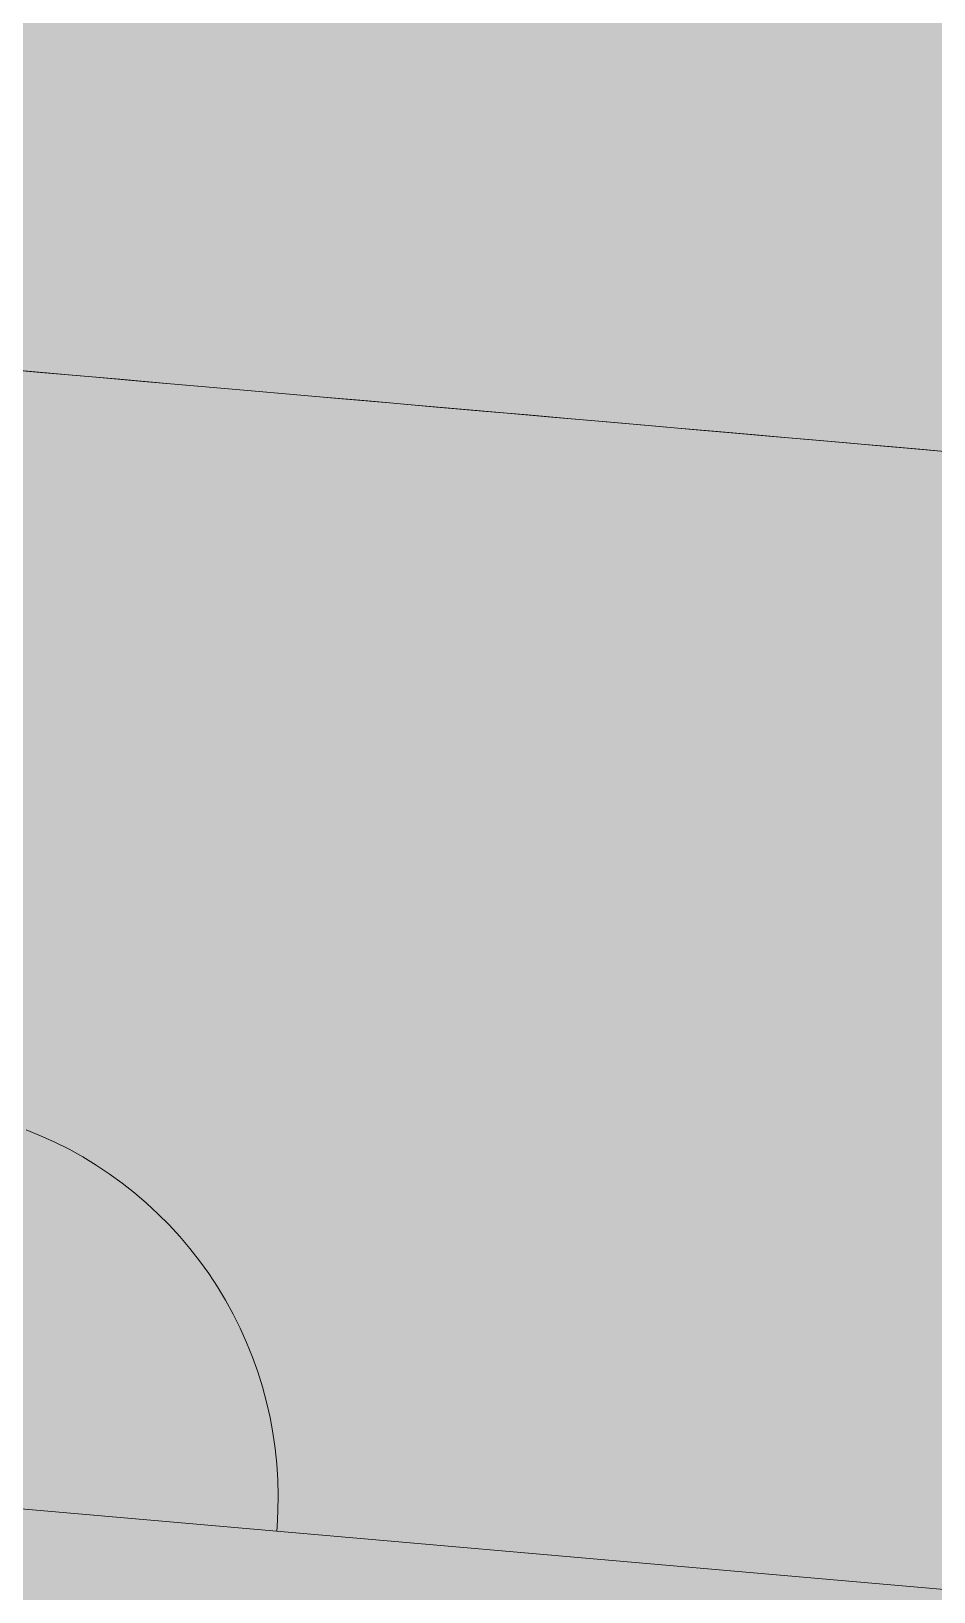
# Model space of a CAD drawing. Header units: millimetres. Extents: x 632 to 546626, y -3890 to 22200.
# Drawn here: x 389594.63 to 389598.08, y 16899.16 to 16905.11 of the extents above; entities that cross this region are included whole.
import ezdxf

# ---------------------------------------------------------------- set-up
doc = ezdxf.new("R2010")
doc.units = ezdxf.units.MM
doc.layers.add('A-270-M_ROOF', color=132, linetype='Continuous', lineweight=13)
doc.layers.add('A-770-ME_FFE_SA', color=91, linetype='Continuous', lineweight=13)

# ---------------------------------------------------------------- blocks, each defined once
blk = doc.blocks.new('Static Line_Sayfa_Metal Deck_Pan Mount - Up to 15 _ pitch - Max 2 Users-1845519-S6_501-SECTION A6')
at = {"layer": 'A-770-ME_FFE_SA', "lineweight": 5, "transparency": 33554432}
for points in [[(4567736.1194, 16883.1307), (4567740.3464, 16931.4452), (4567541.1074, 16948.8763), (4567536.8805, 16900.5619), (4567715.6604, 16884.9207)], [(4567736.1194, 16883.1307), (4567740.3464, 16931.4452), (4567541.1074, 16948.8763), (4567536.8805, 16900.5619), (4567715.6604, 16884.9207)], [(4567736.1194, 16883.1307), (4567740.3464, 16931.4452), (4567541.1074, 16948.8763), (4567536.8805, 16900.5619), (4567715.6604, 16884.9207)], [(4567736.1194, 16883.1307), (4567740.3464, 16931.4452), (4567541.1074, 16948.8763), (4567536.8805, 16900.5619), (4567715.6604, 16884.9207)], [(4567736.1194, 16883.1307), (4567740.3464, 16931.4452), (4567541.1074, 16948.8763), (4567536.8805, 16900.5619), (4567715.6604, 16884.9207)], [(4567736.1194, 16883.1307), (4567740.3464, 16931.4452), (4567541.1074, 16948.8763), (4567536.8805, 16900.5619), (4567715.6604, 16884.9207)], [(4567736.1194, 16883.1307), (4567740.3464, 16931.4452), (4567541.1074, 16948.8763), (4567536.8805, 16900.5619), (4567715.6604, 16884.9207)], [(4567736.1194, 16883.1307), (4567740.3464, 16931.4452), (4567541.1074, 16948.8763), (4567536.8805, 16900.5619), (4567715.6604, 16884.9207)], [(4567736.1194, 16883.1307), (4567740.3464, 16931.4452), (4567541.1075, 16948.8763), (4567536.8805, 16900.5619), (4567715.6604, 16884.9207)], [(4567736.1194, 16883.1307), (4567740.3464, 16931.4452), (4567541.1074, 16948.8763), (4567536.8805, 16900.5619), (4567715.6604, 16884.9207)], [(4567781.7047, 16876.3815), (4567781.9661, 16879.3701), (4567739.23, 16883.109), (4567725.4344, 16934.595), (4567581.2448, 16947.21), (4567558.7183, 16898.9018), (4567515.9821, 16902.6407), (4567515.7207, 16899.6521), (4567560.5494, 16895.7301), (4567583.0759, 16944.0383), (4567723.0803, 16931.7895), (4567736.8759, 16880.3035), (4567764.7802, 16877.8622)], [(4567735.9451, 16881.1383), (4567740.1721, 16929.4528), (4567540.9331, 16946.8839), (4567536.7062, 16898.5695), (4567715.6604, 16882.913)], [(4567735.9451, 16881.1383), (4567740.1721, 16929.4528), (4567540.9331, 16946.8839), (4567536.7062, 16898.5695), (4567715.6604, 16882.913)], [(4567735.9451, 16881.1383), (4567740.1721, 16929.4528), (4567540.9331, 16946.8839), (4567536.7062, 16898.5695), (4567715.6604, 16882.913)], [(4567735.9451, 16881.1383), (4567740.1721, 16929.4528), (4567540.9331, 16946.8839), (4567536.7062, 16898.5695), (4567715.6604, 16882.913)], [(4567735.9451, 16881.1383), (4567740.1721, 16929.4528), (4567540.9331, 16946.8839), (4567536.7062, 16898.5695), (4567715.6604, 16882.913)], [(4567735.9451, 16881.1383), (4567740.1721, 16929.4528), (4567540.9331, 16946.8839), (4567536.7062, 16898.5695), (4567715.6604, 16882.913)], [(4567735.9451, 16881.1383), (4567740.1721, 16929.4528), (4567540.9331, 16946.8839), (4567536.7062, 16898.5695), (4567715.6604, 16882.913)], [(4567735.9451, 16881.1383), (4567740.1721, 16929.4528), (4567540.9331, 16946.8839), (4567536.7062, 16898.5695), (4567715.6604, 16882.913)], [(4567735.9451, 16881.1383), (4567740.1721, 16929.4528), (4567540.9331, 16946.8839), (4567536.7062, 16898.5695), (4567715.6604, 16882.913)], [(4567735.9451, 16881.1383), (4567740.1721, 16929.4528), (4567540.9331, 16946.8839), (4567536.7062, 16898.5695), (4567715.6604, 16882.913)], [(4567546.6532, 16900.2742), (4567555.619, 16899.4898), (4567551.3572, 16902.4094)], [(4567551.3572, 16902.4094), (4567546.6532, 16900.2742), (4567555.619, 16899.4898)], [(4567546.6532, 16900.2742), (4567555.619, 16899.4898), (4567551.3572, 16902.4094)], [(4567551.3572, 16902.4094), (4567546.6532, 16900.2742), (4567555.619, 16899.4898)], [(4567546.6532, 16900.2742), (4567555.619, 16899.4898), (4567551.3572, 16902.4094)], [(4567551.3572, 16902.4094), (4567546.6532, 16900.2742), (4567555.619, 16899.4898)], [(4567546.6532, 16900.2742), (4567555.619, 16899.4898), (4567551.3572, 16902.4094)], [(4567551.3572, 16902.4094), (4567546.6532, 16900.2742), (4567555.619, 16899.4898)], [(4567546.6532, 16900.2742), (4567555.619, 16899.4898), (4567551.3572, 16902.4094)], [(4567551.3572, 16902.4094), (4567546.6532, 16900.2742), (4567555.619, 16899.4898)], [(4567546.6532, 16900.2742), (4567555.619, 16899.4898), (4567551.3572, 16902.4094)], [(4567551.3572, 16902.4094), (4567546.6532, 16900.2742), (4567555.619, 16899.4898)], [(4567546.6532, 16900.2742), (4567555.619, 16899.4898), (4567551.3572, 16902.4094)], [(4567551.3572, 16902.4094), (4567546.6532, 16900.2742), (4567555.619, 16899.4898)], [(4567546.6532, 16900.2742), (4567555.619, 16899.4898), (4567551.3572, 16902.4094)], [(4567551.3572, 16902.4094), (4567546.6532, 16900.2742), (4567555.619, 16899.4898)], [(4567546.6532, 16900.2742), (4567555.619, 16899.4898), (4567551.3572, 16902.4094)], [(4567551.3572, 16902.4094), (4567546.6532, 16900.2742), (4567555.619, 16899.4898)], [(4567546.6532, 16900.2742), (4567555.619, 16899.4898), (4567551.3572, 16902.4094)], [(4567551.3572, 16902.4094), (4567546.6532, 16900.2742), (4567555.619, 16899.4898)]]:
    blk.add_hatch(color=256, dxfattribs=at).paths.add_polyline_path(points)
at = {"layer": 'A-770-ME_FFE_SA', "lineweight": 5}
for p, q in [((4567552.0274, 16903.8266), (4567552.2247, 16903.8094)), ((4567552.0274, 16903.8266), (4567552.2247, 16903.8094)), ((4567552.0274, 16903.8266), (4567552.2247, 16903.8094)), ((4567552.0274, 16903.8266), (4567552.2247, 16903.8094)), ((4567552.0274, 16903.8266), (4567552.2247, 16903.8094)), ((4567552.0274, 16903.8266), (4567552.2247, 16903.8094)), ((4567552.0274, 16903.8266), (4567552.2247, 16903.8094)), ((4567552.0274, 16903.8266), (4567552.2247, 16903.8094)), ((4567552.0274, 16903.8266), (4567552.2247, 16903.8094)), ((4567552.0274, 16903.8266), (4567552.2247, 16903.8094)), ((4567552.3307, 16903.8001), (4567552.1341, 16903.8173)), ((4567552.3307, 16903.8001), (4567552.1341, 16903.8173)), ((4567552.3307, 16903.8001), (4567552.1341, 16903.8173)), ((4567552.3307, 16903.8001), (4567552.1341, 16903.8173)), ((4567552.3307, 16903.8001), (4567552.1341, 16903.8173)), ((4567552.3307, 16903.8001), (4567552.1341, 16903.8173)), ((4567552.3307, 16903.8001), (4567552.1341, 16903.8173)), ((4567552.3307, 16903.8001), (4567552.1341, 16903.8173)), ((4567552.3307, 16903.8001), (4567552.1341, 16903.8173)), ((4567552.3307, 16903.8001), (4567552.1341, 16903.8173)), ((4567552.3307, 16903.8001), (4567552.1341, 16903.8173)), ((4567552.3307, 16903.8001), (4567552.1341, 16903.8173)), ((4567552.2247, 16903.8094), (4567552.4208, 16903.7922)), ((4567552.2247, 16903.8094), (4567552.4208, 16903.7922)), ((4567552.2247, 16903.8094), (4567552.4208, 16903.7922)), ((4567552.2247, 16903.8094), (4567552.4208, 16903.7922)), ((4567552.2247, 16903.8094), (4567552.4208, 16903.7922)), ((4567552.2247, 16903.8094), (4567552.4208, 16903.7922)), ((4567552.2247, 16903.8094), (4567552.4208, 16903.7922)), ((4567552.2247, 16903.8094), (4567552.4208, 16903.7922)), ((4567552.2247, 16903.8094), (4567552.4208, 16903.7922)), ((4567552.2247, 16903.8094), (4567552.4208, 16903.7922)), ((4567552.5261, 16903.783), (4567552.3307, 16903.8001)), ((4567552.5261, 16903.783), (4567552.3307, 16903.8001)), ((4567552.5261, 16903.783), (4567552.3307, 16903.8001)), ((4567552.5261, 16903.783), (4567552.3307, 16903.8001)), ((4567552.5261, 16903.783), (4567552.3307, 16903.8001)), ((4567552.5261, 16903.783), (4567552.3307, 16903.8001)), ((4567552.5261, 16903.783), (4567552.3307, 16903.8001)), ((4567552.5261, 16903.783), (4567552.3307, 16903.8001)), ((4567552.5261, 16903.783), (4567552.3307, 16903.8001)), ((4567552.5261, 16903.783), (4567552.3307, 16903.8001)), ((4567552.5261, 16903.783), (4567552.3307, 16903.8001)), ((4567552.5261, 16903.783), (4567552.3307, 16903.8001)), ((4567552.4208, 16903.7922), (4567552.6154, 16903.7752)), ((4567552.4208, 16903.7922), (4567552.6154, 16903.7752)), ((4567552.4208, 16903.7922), (4567552.6154, 16903.7752)), ((4567552.4208, 16903.7922), (4567552.6154, 16903.7752)), ((4567552.4208, 16903.7922), (4567552.6154, 16903.7752)), ((4567552.4208, 16903.7922), (4567552.6154, 16903.7752)), ((4567552.4208, 16903.7922), (4567552.6154, 16903.7752)), ((4567552.4208, 16903.7922), (4567552.6154, 16903.7752)), ((4567552.4208, 16903.7922), (4567552.6154, 16903.7752)), ((4567552.4208, 16903.7922), (4567552.6154, 16903.7752)), ((4567552.7197, 16903.7661), (4567552.5261, 16903.783)), ((4567552.7197, 16903.7661), (4567552.5261, 16903.783)), ((4567552.7197, 16903.7661), (4567552.5261, 16903.783)), ((4567552.7197, 16903.7661), (4567552.5261, 16903.783)), ((4567552.7197, 16903.7661), (4567552.5261, 16903.783)), ((4567552.7197, 16903.7661), (4567552.5261, 16903.783)), ((4567552.7197, 16903.7661), (4567552.5261, 16903.783)), ((4567552.7197, 16903.7661), (4567552.5261, 16903.783)), ((4567552.7197, 16903.7661), (4567552.5261, 16903.783)), ((4567552.7197, 16903.7661), (4567552.5261, 16903.783)), ((4567552.7197, 16903.7661), (4567552.5261, 16903.783)), ((4567552.6154, 16903.7752), (4567552.8082, 16903.7583)), ((4567552.6154, 16903.7752), (4567552.8082, 16903.7583)), ((4567552.6154, 16903.7752), (4567552.8082, 16903.7583)), ((4567552.6154, 16903.7752), (4567552.8082, 16903.7583)), ((4567552.6154, 16903.7752), (4567552.8082, 16903.7583)), ((4567552.6154, 16903.7752), (4567552.8082, 16903.7583)), ((4567552.6154, 16903.7752), (4567552.8082, 16903.7583)), ((4567552.6154, 16903.7752), (4567552.8082, 16903.7583)), ((4567552.6154, 16903.7752), (4567552.8082, 16903.7583)), ((4567552.6154, 16903.7752), (4567552.8082, 16903.7583)), ((4567552.9114, 16903.7493), (4567552.7197, 16903.7661)), ((4567552.9114, 16903.7493), (4567552.7197, 16903.7661)), ((4567552.9114, 16903.7493), (4567552.7197, 16903.7661)), ((4567552.9114, 16903.7493), (4567552.7197, 16903.7661)), ((4567552.9114, 16903.7493), (4567552.7197, 16903.7661)), ((4567552.9114, 16903.7493), (4567552.7197, 16903.7661)), ((4567552.9114, 16903.7493), (4567552.7197, 16903.7661)), ((4567552.9114, 16903.7493), (4567552.7197, 16903.7661)), ((4567552.9114, 16903.7493), (4567552.7197, 16903.7661)), ((4567552.9114, 16903.7493), (4567552.7197, 16903.7661)), ((4567552.9114, 16903.7493), (4567552.7197, 16903.7661)), ((4567552.9114, 16903.7493), (4567552.7197, 16903.7661)), ((4567552.8082, 16903.7583), (4567552.9989, 16903.7416)), ((4567552.8082, 16903.7583), (4567552.9989, 16903.7416)), ((4567552.8082, 16903.7583), (4567552.9989, 16903.7416)), ((4567552.8082, 16903.7583), (4567552.9989, 16903.7416)), ((4567552.8082, 16903.7583), (4567552.9989, 16903.7416)), ((4567552.8082, 16903.7583), (4567552.9989, 16903.7416)), ((4567552.8082, 16903.7583), (4567552.9989, 16903.7416)), ((4567552.8082, 16903.7583), (4567552.9989, 16903.7416)), ((4567552.8082, 16903.7583), (4567552.9989, 16903.7416)), ((4567552.8082, 16903.7583), (4567552.9989, 16903.7416)), ((4567553.1008, 16903.7327), (4567552.9114, 16903.7493)), ((4567553.1008, 16903.7327), (4567552.9114, 16903.7493)), ((4567553.1008, 16903.7327), (4567552.9114, 16903.7493)), ((4567553.1008, 16903.7327), (4567552.9114, 16903.7493)), ((4567553.1008, 16903.7327), (4567552.9114, 16903.7493)), ((4567553.1008, 16903.7327), (4567552.9114, 16903.7493)), ((4567553.1008, 16903.7327), (4567552.9114, 16903.7493)), ((4567553.1008, 16903.7327), (4567552.9114, 16903.7493)), ((4567553.1008, 16903.7327), (4567552.9114, 16903.7493)), ((4567553.1008, 16903.7327), (4567552.9114, 16903.7493)), ((4567553.1008, 16903.7327), (4567552.9114, 16903.7493)), ((4567553.1008, 16903.7327), (4567552.9114, 16903.7493)), ((4567553.1008, 16903.7327), (4567552.9114, 16903.7493)), ((4567552.9989, 16903.7416), (4567553.1871, 16903.7252)), ((4567552.9989, 16903.7416), (4567553.1871, 16903.7252)), ((4567552.9989, 16903.7416), (4567553.1871, 16903.7252)), ((4567552.9989, 16903.7416), (4567553.1871, 16903.7252)), ((4567552.9989, 16903.7416), (4567553.1871, 16903.7252)), ((4567552.9989, 16903.7416), (4567553.1871, 16903.7252)), ((4567552.9989, 16903.7416), (4567553.1871, 16903.7252)), ((4567552.9989, 16903.7416), (4567553.1871, 16903.7252)), ((4567552.9989, 16903.7416), (4567553.1871, 16903.7252)), ((4567552.9989, 16903.7416), (4567553.1871, 16903.7252)), ((4567553.2876, 16903.7164), (4567553.1008, 16903.7327)), ((4567553.2876, 16903.7164), (4567553.1008, 16903.7327)), ((4567553.2876, 16903.7164), (4567553.1008, 16903.7327)), ((4567553.2876, 16903.7164), (4567553.1008, 16903.7327)), ((4567553.2876, 16903.7164), (4567553.1008, 16903.7327)), ((4567553.2876, 16903.7164), (4567553.1008, 16903.7327)), ((4567553.2876, 16903.7164), (4567553.1008, 16903.7327)), ((4567553.2876, 16903.7164), (4567553.1008, 16903.7327)), ((4567553.2876, 16903.7164), (4567553.1008, 16903.7327)), ((4567553.2876, 16903.7164), (4567553.1008, 16903.7327)), ((4567553.2876, 16903.7164), (4567553.1008, 16903.7327)), ((4567553.2876, 16903.7164), (4567553.1008, 16903.7327)), ((4567553.1871, 16903.7252), (4567553.3726, 16903.7089)), ((4567553.1871, 16903.7252), (4567553.3726, 16903.7089)), ((4567553.1871, 16903.7252), (4567553.3726, 16903.7089)), ((4567553.1871, 16903.7252), (4567553.3726, 16903.7089)), ((4567553.1871, 16903.7252), (4567553.3726, 16903.7089)), ((4567553.1871, 16903.7252), (4567553.3726, 16903.7089)), ((4567553.1871, 16903.7252), (4567553.3726, 16903.7089)), ((4567553.1871, 16903.7252), (4567553.3726, 16903.7089)), ((4567553.1871, 16903.7252), (4567553.3726, 16903.7089)), ((4567553.1871, 16903.7252), (4567553.3726, 16903.7089)), ((4567553.4716, 16903.7003), (4567553.2876, 16903.7164)), ((4567553.4716, 16903.7003), (4567553.2876, 16903.7164)), ((4567553.4716, 16903.7003), (4567553.2876, 16903.7164)), ((4567553.4716, 16903.7003), (4567553.2876, 16903.7164)), ((4567553.4716, 16903.7003), (4567553.2876, 16903.7164)), ((4567553.4716, 16903.7003), (4567553.2876, 16903.7164)), ((4567553.4716, 16903.7003), (4567553.2876, 16903.7164)), ((4567553.4716, 16903.7003), (4567553.2876, 16903.7164)), ((4567553.4716, 16903.7003), (4567553.2876, 16903.7164)), ((4567553.4716, 16903.7003), (4567553.2876, 16903.7164)), ((4567553.4716, 16903.7003), (4567553.2876, 16903.7164)), ((4567553.4716, 16903.7003), (4567553.2876, 16903.7164)), ((4567553.3726, 16903.7089), (4567553.5551, 16903.693)), ((4567553.3726, 16903.7089), (4567553.5551, 16903.693)), ((4567553.3726, 16903.7089), (4567553.5551, 16903.693)), ((4567553.3726, 16903.7089), (4567553.5551, 16903.693)), ((4567553.3726, 16903.7089), (4567553.5551, 16903.693)), ((4567553.3726, 16903.7089), (4567553.5551, 16903.693)), ((4567553.3726, 16903.7089), (4567553.5551, 16903.693)), ((4567553.3726, 16903.7089), (4567553.5551, 16903.693)), ((4567553.3726, 16903.7089), (4567553.5551, 16903.693)), ((4567553.3726, 16903.7089), (4567553.5551, 16903.693)), ((4567553.6523, 16903.6845), (4567553.4716, 16903.7003)), ((4567553.6523, 16903.6845), (4567553.4716, 16903.7003)), ((4567553.6523, 16903.6845), (4567553.4716, 16903.7003)), ((4567553.6523, 16903.6845), (4567553.4716, 16903.7003)), ((4567553.6523, 16903.6845), (4567553.4716, 16903.7003)), ((4567553.6523, 16903.6845), (4567553.4716, 16903.7003)), ((4567553.6523, 16903.6845), (4567553.4716, 16903.7003)), ((4567553.6523, 16903.6845), (4567553.4716, 16903.7003)), ((4567553.6523, 16903.6845), (4567553.4716, 16903.7003)), ((4567553.6523, 16903.6845), (4567553.4716, 16903.7003)), ((4567553.6523, 16903.6845), (4567553.4716, 16903.7003)), ((4567553.6523, 16903.6845), (4567553.4716, 16903.7003)), ((4567553.5551, 16903.693), (4567553.7343, 16903.6773)), ((4567553.5551, 16903.693), (4567553.7343, 16903.6773)), ((4567553.5551, 16903.693), (4567553.7343, 16903.6773)), ((4567553.5551, 16903.693), (4567553.7343, 16903.6773)), ((4567553.5551, 16903.693), (4567553.7343, 16903.6773)), ((4567553.5551, 16903.693), (4567553.7343, 16903.6773)), ((4567553.5551, 16903.693), (4567553.7343, 16903.6773)), ((4567553.5551, 16903.693), (4567553.7343, 16903.6773)), ((4567553.5551, 16903.693), (4567553.7343, 16903.6773)), ((4567553.5551, 16903.693), (4567553.7343, 16903.6773)), ((4567553.8296, 16903.669), (4567553.6523, 16903.6845)), ((4567553.8296, 16903.669), (4567553.6523, 16903.6845)), ((4567553.8296, 16903.669), (4567553.6523, 16903.6845)), ((4567553.8296, 16903.669), (4567553.6523, 16903.6845)), ((4567553.8296, 16903.669), (4567553.6523, 16903.6845)), ((4567553.8296, 16903.669), (4567553.6523, 16903.6845)), ((4567553.8296, 16903.669), (4567553.6523, 16903.6845)), ((4567553.8296, 16903.669), (4567553.6523, 16903.6845)), ((4567553.8296, 16903.669), (4567553.6523, 16903.6845)), ((4567553.8296, 16903.669), (4567553.6523, 16903.6845)), ((4567553.8296, 16903.669), (4567553.6523, 16903.6845)), ((4567553.7343, 16903.6773), (4567553.9099, 16903.6619)), ((4567553.7343, 16903.6773), (4567553.9099, 16903.6619)), ((4567553.7343, 16903.6773), (4567553.9099, 16903.6619)), ((4567553.7343, 16903.6773), (4567553.9099, 16903.6619)), ((4567553.7343, 16903.6773), (4567553.9099, 16903.6619)), ((4567553.7343, 16903.6773), (4567553.9099, 16903.6619)), ((4567553.7343, 16903.6773), (4567553.9099, 16903.6619)), ((4567553.7343, 16903.6773), (4567553.9099, 16903.6619)), ((4567553.7343, 16903.6773), (4567553.9099, 16903.6619)), ((4567553.7343, 16903.6773), (4567553.9099, 16903.6619)), ((4567554.0031, 16903.6538), (4567553.8296, 16903.669)), ((4567554.0031, 16903.6538), (4567553.8296, 16903.669)), ((4567554.0031, 16903.6538), (4567553.8296, 16903.669)), ((4567554.0031, 16903.6538), (4567553.8296, 16903.669)), ((4567554.0031, 16903.6538), (4567553.8296, 16903.669)), ((4567554.0031, 16903.6538), (4567553.8296, 16903.669)), ((4567554.0031, 16903.6538), (4567553.8296, 16903.669)), ((4567554.0031, 16903.6538), (4567553.8296, 16903.669)), ((4567554.0031, 16903.6538), (4567553.8296, 16903.669)), ((4567554.0031, 16903.6538), (4567553.8296, 16903.669)), ((4567554.0031, 16903.6538), (4567553.8296, 16903.669)), ((4567553.9099, 16903.6619), (4567554.0817, 16903.6469)), ((4567553.9099, 16903.6619), (4567554.0817, 16903.6469)), ((4567553.9099, 16903.6619), (4567554.0817, 16903.6469)), ((4567553.9099, 16903.6619), (4567554.0817, 16903.6469)), ((4567553.9099, 16903.6619), (4567554.0817, 16903.6469)), ((4567553.9099, 16903.6619), (4567554.0817, 16903.6469)), ((4567553.9099, 16903.6619), (4567554.0817, 16903.6469)), ((4567553.9099, 16903.6619), (4567554.0817, 16903.6469)), ((4567553.9099, 16903.6619), (4567554.0817, 16903.6469)), ((4567553.9099, 16903.6619), (4567554.0817, 16903.6469)), ((4567554.1727, 16903.639), (4567554.0031, 16903.6538)), ((4567554.1727, 16903.639), (4567554.0031, 16903.6538)), ((4567554.1727, 16903.639), (4567554.0031, 16903.6538)), ((4567554.1727, 16903.639), (4567554.0031, 16903.6538)), ((4567554.1727, 16903.639), (4567554.0031, 16903.6538)), ((4567554.1727, 16903.639), (4567554.0031, 16903.6538)), ((4567554.1727, 16903.639), (4567554.0031, 16903.6538)), ((4567554.1727, 16903.639), (4567554.0031, 16903.6538)), ((4567554.1727, 16903.639), (4567554.0031, 16903.6538)), ((4567554.1727, 16903.639), (4567554.0031, 16903.6538)), ((4567554.1727, 16903.639), (4567554.0031, 16903.6538)), ((4567554.0817, 16903.6469), (4567554.2492, 16903.6323)), ((4567554.0817, 16903.6469), (4567554.2492, 16903.6323)), ((4567554.0817, 16903.6469), (4567554.2492, 16903.6323)), ((4567554.0817, 16903.6469), (4567554.2492, 16903.6323)), ((4567554.0817, 16903.6469), (4567554.2492, 16903.6323)), ((4567554.0817, 16903.6469), (4567554.2492, 16903.6323)), ((4567554.0817, 16903.6469), (4567554.2492, 16903.6323)), ((4567554.0817, 16903.6469), (4567554.2492, 16903.6323)), ((4567554.0817, 16903.6469), (4567554.2492, 16903.6323)), ((4567554.0817, 16903.6469), (4567554.2492, 16903.6323)), ((4567554.3379, 16903.6245), (4567554.1727, 16903.639)), ((4567554.3379, 16903.6245), (4567554.1727, 16903.639)), ((4567554.3379, 16903.6245), (4567554.1727, 16903.639)), ((4567554.3379, 16903.6245), (4567554.1727, 16903.639)), ((4567554.3379, 16903.6245), (4567554.1727, 16903.639)), ((4567554.3379, 16903.6245), (4567554.1727, 16903.639)), ((4567554.3379, 16903.6245), (4567554.1727, 16903.639)), ((4567554.3379, 16903.6245), (4567554.1727, 16903.639)), ((4567554.3379, 16903.6245), (4567554.1727, 16903.639)), ((4567554.3379, 16903.6245), (4567554.1727, 16903.639)), ((4567554.3379, 16903.6245), (4567554.1727, 16903.639)), ((4567554.3379, 16903.6245), (4567554.1727, 16903.639)), ((4567554.2492, 16903.6323), (4567554.4124, 16903.618)), ((4567554.2492, 16903.6323), (4567554.4124, 16903.618)), ((4567554.2492, 16903.6323), (4567554.4124, 16903.618)), ((4567554.2492, 16903.6323), (4567554.4124, 16903.618)), ((4567554.2492, 16903.6323), (4567554.4124, 16903.618)), ((4567554.2492, 16903.6323), (4567554.4124, 16903.618)), ((4567554.2492, 16903.6323), (4567554.4124, 16903.618)), ((4567554.2492, 16903.6323), (4567554.4124, 16903.618)), ((4567554.2492, 16903.6323), (4567554.4124, 16903.618)), ((4567554.2492, 16903.6323), (4567554.4124, 16903.618)), ((4567554.4985, 16903.6104), (4567554.3379, 16903.6245)), ((4567554.4985, 16903.6104), (4567554.3379, 16903.6245)), ((4567554.4985, 16903.6104), (4567554.3379, 16903.6245)), ((4567554.4985, 16903.6104), (4567554.3379, 16903.6245)), ((4567554.4985, 16903.6104), (4567554.3379, 16903.6245)), ((4567554.4985, 16903.6104), (4567554.3379, 16903.6245)), ((4567554.4985, 16903.6104), (4567554.3379, 16903.6245)), ((4567554.4985, 16903.6104), (4567554.3379, 16903.6245)), ((4567554.4985, 16903.6104), (4567554.3379, 16903.6245)), ((4567554.4985, 16903.6104), (4567554.3379, 16903.6245)), ((4567554.4985, 16903.6104), (4567554.3379, 16903.6245)), ((4567554.4985, 16903.6104), (4567554.3379, 16903.6245)), ((4567554.4124, 16903.618), (4567554.5708, 16903.6041)), ((4567554.4124, 16903.618), (4567554.5708, 16903.6041)), ((4567554.4124, 16903.618), (4567554.5708, 16903.6041)), ((4567554.4124, 16903.618), (4567554.5708, 16903.6041)), ((4567554.4124, 16903.618), (4567554.5708, 16903.6041)), ((4567554.4124, 16903.618), (4567554.5708, 16903.6041)), ((4567554.4124, 16903.618), (4567554.5708, 16903.6041)), ((4567554.4124, 16903.618), (4567554.5708, 16903.6041)), ((4567554.4124, 16903.618), (4567554.5708, 16903.6041)), ((4567554.4124, 16903.618), (4567554.5708, 16903.6041)), ((4567554.6543, 16903.5968), (4567554.4985, 16903.6104)), ((4567554.6543, 16903.5968), (4567554.4985, 16903.6104)), ((4567554.6543, 16903.5968), (4567554.4985, 16903.6104)), ((4567554.6543, 16903.5968), (4567554.4985, 16903.6104)), ((4567554.6543, 16903.5968), (4567554.4985, 16903.6104)), ((4567554.6543, 16903.5968), (4567554.4985, 16903.6104)), ((4567554.6543, 16903.5968), (4567554.4985, 16903.6104)), ((4567554.6543, 16903.5968), (4567554.4985, 16903.6104)), ((4567554.6543, 16903.5968), (4567554.4985, 16903.6104)), ((4567554.6543, 16903.5968), (4567554.4985, 16903.6104)), ((4567554.6543, 16903.5968), (4567554.4985, 16903.6104)), ((4567554.5708, 16903.6041), (4567554.7244, 16903.5907)), ((4567554.5708, 16903.6041), (4567554.7244, 16903.5907)), ((4567554.5708, 16903.6041), (4567554.7244, 16903.5907)), ((4567554.5708, 16903.6041), (4567554.7244, 16903.5907)), ((4567554.5708, 16903.6041), (4567554.7244, 16903.5907)), ((4567554.5708, 16903.6041), (4567554.7244, 16903.5907)), ((4567554.5708, 16903.6041), (4567554.7244, 16903.5907)), ((4567554.5708, 16903.6041), (4567554.7244, 16903.5907)), ((4567554.5708, 16903.6041), (4567554.7244, 16903.5907)), ((4567554.5708, 16903.6041), (4567554.7244, 16903.5907)), ((4567554.8051, 16903.5836), (4567554.6543, 16903.5968)), ((4567554.8051, 16903.5836), (4567554.6543, 16903.5968)), ((4567554.8051, 16903.5836), (4567554.6543, 16903.5968)), ((4567554.8051, 16903.5836), (4567554.6543, 16903.5968)), ((4567554.8051, 16903.5836), (4567554.6543, 16903.5968)), ((4567554.8051, 16903.5836), (4567554.6543, 16903.5968)), ((4567554.8051, 16903.5836), (4567554.6543, 16903.5968)), ((4567554.8051, 16903.5836), (4567554.6543, 16903.5968)), ((4567554.8051, 16903.5836), (4567554.6543, 16903.5968)), ((4567554.8051, 16903.5836), (4567554.6543, 16903.5968)), ((4567554.8051, 16903.5836), (4567554.6543, 16903.5968)), ((4567554.7244, 16903.5907), (4567554.8727, 16903.5777)), ((4567554.7244, 16903.5907), (4567554.8727, 16903.5777)), ((4567554.7244, 16903.5907), (4567554.8727, 16903.5777)), ((4567554.7244, 16903.5907), (4567554.8727, 16903.5777)), ((4567554.7244, 16903.5907), (4567554.8727, 16903.5777)), ((4567554.7244, 16903.5907), (4567554.8727, 16903.5777)), ((4567554.7244, 16903.5907), (4567554.8727, 16903.5777)), ((4567554.7244, 16903.5907), (4567554.8727, 16903.5777)), ((4567554.7244, 16903.5907), (4567554.8727, 16903.5777)), ((4567554.7244, 16903.5907), (4567554.8727, 16903.5777)), ((4567554.9506, 16903.5709), (4567554.8051, 16903.5836)), ((4567554.9506, 16903.5709), (4567554.8051, 16903.5836)), ((4567554.9506, 16903.5709), (4567554.8051, 16903.5836)), ((4567554.9506, 16903.5709), (4567554.8051, 16903.5836)), ((4567554.9506, 16903.5709), (4567554.8051, 16903.5836)), ((4567554.9506, 16903.5709), (4567554.8051, 16903.5836)), ((4567554.9506, 16903.5709), (4567554.8051, 16903.5836)), ((4567554.9506, 16903.5709), (4567554.8051, 16903.5836)), ((4567554.9506, 16903.5709), (4567554.8051, 16903.5836)), ((4567554.9506, 16903.5709), (4567554.8051, 16903.5836)), ((4567554.9506, 16903.5709), (4567554.8051, 16903.5836)), ((4567554.8727, 16903.5777), (4567555.0156, 16903.5652)), ((4567554.8727, 16903.5777), (4567555.0156, 16903.5652)), ((4567554.8727, 16903.5777), (4567555.0156, 16903.5652)), ((4567554.8727, 16903.5777), (4567555.0156, 16903.5652)), ((4567554.8727, 16903.5777), (4567555.0156, 16903.5652)), ((4567554.8727, 16903.5777), (4567555.0156, 16903.5652)), ((4567554.8727, 16903.5777), (4567555.0156, 16903.5652)), ((4567554.8727, 16903.5777), (4567555.0156, 16903.5652)), ((4567554.8727, 16903.5777), (4567555.0156, 16903.5652)), ((4567554.8727, 16903.5777), (4567555.0156, 16903.5652)), ((4567554.8727, 16903.5777), (4567555.0156, 16903.5652)), ((4567555.0905, 16903.5587), (4567554.9506, 16903.5709)), ((4567555.0905, 16903.5587), (4567554.9506, 16903.5709)), ((4567555.0905, 16903.5587), (4567554.9506, 16903.5709)), ((4567555.0905, 16903.5587), (4567554.9506, 16903.5709)), ((4567555.0905, 16903.5587), (4567554.9506, 16903.5709)), ((4567555.0905, 16903.5587), (4567554.9506, 16903.5709)), ((4567555.0905, 16903.5587), (4567554.9506, 16903.5709)), ((4567555.0905, 16903.5587), (4567554.9506, 16903.5709)), ((4567555.0905, 16903.5587), (4567554.9506, 16903.5709)), ((4567555.0905, 16903.5587), (4567554.9506, 16903.5709)), ((4567555.0905, 16903.5587), (4567554.9506, 16903.5709)), ((4567555.0156, 16903.5652), (4567555.1529, 16903.5532)), ((4567555.0156, 16903.5652), (4567555.1529, 16903.5532)), ((4567555.0156, 16903.5652), (4567555.1529, 16903.5532)), ((4567555.0156, 16903.5652), (4567555.1529, 16903.5532)), ((4567555.0156, 16903.5652), (4567555.1529, 16903.5532)), ((4567555.0156, 16903.5652), (4567555.1529, 16903.5532)), ((4567555.0156, 16903.5652), (4567555.1529, 16903.5532)), ((4567555.0156, 16903.5652), (4567555.1529, 16903.5532)), ((4567555.0156, 16903.5652), (4567555.1529, 16903.5532)), ((4567555.0156, 16903.5652), (4567555.1529, 16903.5532)), ((4567555.2246, 16903.5469), (4567555.0905, 16903.5587)), ((4567555.2246, 16903.5469), (4567555.0905, 16903.5587)), ((4567555.2246, 16903.5469), (4567555.0905, 16903.5587)), ((4567555.2246, 16903.5469), (4567555.0905, 16903.5587)), ((4567555.2246, 16903.5469), (4567555.0905, 16903.5587)), ((4567555.2246, 16903.5469), (4567555.0905, 16903.5587)), ((4567555.2246, 16903.5469), (4567555.0905, 16903.5587)), ((4567555.2246, 16903.5469), (4567555.0905, 16903.5587)), ((4567555.2246, 16903.5469), (4567555.0905, 16903.5587)), ((4567555.2246, 16903.5469), (4567555.0905, 16903.5587)), ((4567555.2246, 16903.5469), (4567555.0905, 16903.5587)), ((4567555.1529, 16903.5532), (4567555.2843, 16903.5417)), ((4567555.1529, 16903.5532), (4567555.2843, 16903.5417)), ((4567555.1529, 16903.5532), (4567555.2843, 16903.5417)), ((4567555.1529, 16903.5532), (4567555.2843, 16903.5417)), ((4567555.1529, 16903.5532), (4567555.2843, 16903.5417)), ((4567555.1529, 16903.5532), (4567555.2843, 16903.5417)), ((4567555.1529, 16903.5532), (4567555.2843, 16903.5417)), ((4567555.1529, 16903.5532), (4567555.2843, 16903.5417)), ((4567555.1529, 16903.5532), (4567555.2843, 16903.5417)), ((4567555.1529, 16903.5532), (4567555.2843, 16903.5417)), ((4567555.3528, 16903.5357), (4567555.2246, 16903.5469)), ((4567555.3528, 16903.5357), (4567555.2246, 16903.5469)), ((4567555.3528, 16903.5357), (4567555.2246, 16903.5469)), ((4567555.3528, 16903.5357), (4567555.2246, 16903.5469)), ((4567555.3528, 16903.5357), (4567555.2246, 16903.5469)), ((4567555.3528, 16903.5357), (4567555.2246, 16903.5469)), ((4567555.3528, 16903.5357), (4567555.2246, 16903.5469)), ((4567555.3528, 16903.5357), (4567555.2246, 16903.5469)), ((4567555.3528, 16903.5357), (4567555.2246, 16903.5469)), ((4567555.3528, 16903.5357), (4567555.2246, 16903.5469)), ((4567555.3528, 16903.5357), (4567555.2246, 16903.5469)), ((4567555.2843, 16903.5417), (4567555.4097, 16903.5307)), ((4567555.2843, 16903.5417), (4567555.4097, 16903.5307)), ((4567555.2843, 16903.5417), (4567555.4097, 16903.5307)), ((4567555.2843, 16903.5417), (4567555.4097, 16903.5307)), ((4567555.2843, 16903.5417), (4567555.4097, 16903.5307)), ((4567555.2843, 16903.5417), (4567555.4097, 16903.5307)), ((4567555.2843, 16903.5417), (4567555.4097, 16903.5307)), ((4567555.2843, 16903.5417), (4567555.4097, 16903.5307)), ((4567555.2843, 16903.5417), (4567555.4097, 16903.5307)), ((4567555.2843, 16903.5417), (4567555.4097, 16903.5307)), ((4567555.4747, 16903.525), (4567555.3528, 16903.5357)), ((4567555.4747, 16903.525), (4567555.3528, 16903.5357)), ((4567555.4747, 16903.525), (4567555.3528, 16903.5357)), ((4567555.4747, 16903.525), (4567555.3528, 16903.5357)), ((4567555.4747, 16903.525), (4567555.3528, 16903.5357)), ((4567555.4747, 16903.525), (4567555.3528, 16903.5357)), ((4567555.4747, 16903.525), (4567555.3528, 16903.5357)), ((4567555.4747, 16903.525), (4567555.3528, 16903.5357)), ((4567555.4747, 16903.525), (4567555.3528, 16903.5357)), ((4567555.4747, 16903.525), (4567555.3528, 16903.5357)), ((4567555.4747, 16903.525), (4567555.3528, 16903.5357)), ((4567555.4097, 16903.5307), (4567555.5287, 16903.5203)), ((4567555.4097, 16903.5307), (4567555.5287, 16903.5203)), ((4567555.4097, 16903.5307), (4567555.5287, 16903.5203)), ((4567555.4097, 16903.5307), (4567555.5287, 16903.5203)), ((4567555.4097, 16903.5307), (4567555.5287, 16903.5203)), ((4567555.4097, 16903.5307), (4567555.5287, 16903.5203)), ((4567555.4097, 16903.5307), (4567555.5287, 16903.5203)), ((4567555.4097, 16903.5307), (4567555.5287, 16903.5203)), ((4567555.4097, 16903.5307), (4567555.5287, 16903.5203)), ((4567555.4097, 16903.5307), (4567555.5287, 16903.5203)), ((4567555.5903, 16903.5149), (4567555.4747, 16903.525)), ((4567555.5903, 16903.5149), (4567555.4747, 16903.525)), ((4567555.5903, 16903.5149), (4567555.4747, 16903.525)), ((4567555.5903, 16903.5149), (4567555.4747, 16903.525)), ((4567555.5903, 16903.5149), (4567555.4747, 16903.525)), ((4567555.5903, 16903.5149), (4567555.4747, 16903.525)), ((4567555.5903, 16903.5149), (4567555.4747, 16903.525)), ((4567555.5903, 16903.5149), (4567555.4747, 16903.525)), ((4567555.5903, 16903.5149), (4567555.4747, 16903.525)), ((4567555.5903, 16903.5149), (4567555.4747, 16903.525)), ((4567555.5903, 16903.5149), (4567555.4747, 16903.525)), ((4567555.5903, 16903.5149), (4567555.4747, 16903.525)), ((4567555.5287, 16903.5203), (4567555.6413, 16903.5105)), ((4567555.5287, 16903.5203), (4567555.6413, 16903.5105)), ((4567555.5287, 16903.5203), (4567555.6413, 16903.5105)), ((4567555.5287, 16903.5203), (4567555.6413, 16903.5105)), ((4567555.5287, 16903.5203), (4567555.6413, 16903.5105)), ((4567555.5287, 16903.5203), (4567555.6413, 16903.5105)), ((4567555.5287, 16903.5203), (4567555.6413, 16903.5105)), ((4567555.5287, 16903.5203), (4567555.6413, 16903.5105)), ((4567555.5287, 16903.5203), (4567555.6413, 16903.5105)), ((4567555.5287, 16903.5203), (4567555.6413, 16903.5105)), ((4567555.5287, 16903.5203), (4567555.6413, 16903.5105)), ((4567555.6993, 16903.5054), (4567555.5903, 16903.5149)), ((4567555.6993, 16903.5054), (4567555.5903, 16903.5149)), ((4567555.6993, 16903.5054), (4567555.5903, 16903.5149)), ((4567555.6993, 16903.5054), (4567555.5903, 16903.5149)), ((4567555.6993, 16903.5054), (4567555.5903, 16903.5149)), ((4567555.6993, 16903.5054), (4567555.5903, 16903.5149)), ((4567555.6993, 16903.5054), (4567555.5903, 16903.5149)), ((4567555.6993, 16903.5054), (4567555.5903, 16903.5149)), ((4567555.6993, 16903.5054), (4567555.5903, 16903.5149)), ((4567555.6993, 16903.5054), (4567555.5903, 16903.5149)), ((4567555.6993, 16903.5054), (4567555.5903, 16903.5149)), ((4567558.7183, 16898.9018), (4567515.9821, 16902.6407)), ((4567515.9821, 16902.6407), (4567558.7183, 16898.9018))]:
    blk.add_line(p, q, dxfattribs=at)
at = {"layer": 'A-770-ME_FFE_SA', "lineweight": 5, "flags": 128}
for points in [[(4567555.6993, 16903.5054), (4567555.5903, 16903.5149), (4567555.4747, 16903.525), (4567555.3528, 16903.5357), (4567555.2246, 16903.5469), (4567555.0905, 16903.5587), (4567554.9506, 16903.5709), (4567554.8051, 16903.5836), (4567554.6543, 16903.5968), (4567554.4985, 16903.6104), (4567554.3379, 16903.6245), (4567554.1727, 16903.639), (4567554.0031, 16903.6538), (4567553.8296, 16903.669), (4567553.6523, 16903.6845), (4567553.4716, 16903.7003), (4567553.2876, 16903.7164), (4567553.1008, 16903.7327), (4567552.9114, 16903.7493), (4567552.7197, 16903.7661), (4567552.5261, 16903.783), (4567552.3307, 16903.8001), (4567552.1341, 16903.8173)], [(4567555.6993, 16903.5054), (4567555.5903, 16903.5149), (4567555.4747, 16903.525), (4567555.3528, 16903.5357), (4567555.2246, 16903.5469), (4567555.0905, 16903.5587), (4567554.9506, 16903.5709), (4567554.8051, 16903.5836), (4567554.6543, 16903.5968), (4567554.4985, 16903.6104), (4567554.3379, 16903.6245), (4567554.1727, 16903.639), (4567554.0031, 16903.6538), (4567553.8296, 16903.669), (4567553.6523, 16903.6845), (4567553.4716, 16903.7003), (4567553.2876, 16903.7164), (4567553.1008, 16903.7327), (4567552.9114, 16903.7493), (4567552.7197, 16903.7661), (4567552.5261, 16903.783), (4567552.3307, 16903.8001), (4567552.1341, 16903.8173)], [(4567555.6993, 16903.5054), (4567555.5903, 16903.5149), (4567555.4747, 16903.525), (4567555.3528, 16903.5357), (4567555.2246, 16903.5469), (4567555.0905, 16903.5587), (4567554.9506, 16903.5709), (4567554.8051, 16903.5836), (4567554.6543, 16903.5968), (4567554.4985, 16903.6104), (4567554.3379, 16903.6245), (4567554.1727, 16903.639), (4567554.0031, 16903.6538), (4567553.8296, 16903.669), (4567553.6523, 16903.6845), (4567553.4716, 16903.7003), (4567553.2876, 16903.7164), (4567553.1008, 16903.7327), (4567552.9114, 16903.7493), (4567552.7197, 16903.7661), (4567552.5261, 16903.783), (4567552.3307, 16903.8001), (4567552.1341, 16903.8173)], [(4567555.6993, 16903.5054), (4567555.5903, 16903.5149), (4567555.4747, 16903.525), (4567555.3528, 16903.5357), (4567555.2246, 16903.5469), (4567555.0905, 16903.5587), (4567554.9506, 16903.5709), (4567554.8051, 16903.5836), (4567554.6543, 16903.5968), (4567554.4985, 16903.6104), (4567554.3379, 16903.6245), (4567554.1727, 16903.639), (4567554.0031, 16903.6538), (4567553.8296, 16903.669), (4567553.6523, 16903.6845), (4567553.4716, 16903.7003), (4567553.2876, 16903.7164), (4567553.1008, 16903.7327), (4567552.9114, 16903.7493), (4567552.7197, 16903.7661), (4567552.5261, 16903.783), (4567552.3307, 16903.8001), (4567552.1341, 16903.8173)], [(4567555.6993, 16903.5054), (4567555.5903, 16903.5149), (4567555.4747, 16903.525), (4567555.3528, 16903.5357), (4567555.2246, 16903.5469), (4567555.0905, 16903.5587), (4567554.9506, 16903.5709), (4567554.8051, 16903.5836), (4567554.6543, 16903.5968), (4567554.4985, 16903.6104), (4567554.3379, 16903.6245), (4567554.1727, 16903.639), (4567554.0031, 16903.6538), (4567553.8296, 16903.669), (4567553.6523, 16903.6845), (4567553.4716, 16903.7003), (4567553.2876, 16903.7164), (4567553.1008, 16903.7327), (4567552.9114, 16903.7493), (4567552.7197, 16903.7661), (4567552.5261, 16903.783), (4567552.3307, 16903.8001), (4567552.1341, 16903.8173)], [(4567555.6993, 16903.5054), (4567555.5903, 16903.5149), (4567555.4747, 16903.525), (4567555.3528, 16903.5357), (4567555.2246, 16903.5469), (4567555.0905, 16903.5587), (4567554.9506, 16903.5709), (4567554.8051, 16903.5836), (4567554.6544, 16903.5968), (4567554.4985, 16903.6104), (4567554.3379, 16903.6245), (4567554.1727, 16903.639), (4567554.0031, 16903.6538), (4567553.8296, 16903.669), (4567553.6523, 16903.6845), (4567553.4716, 16903.7003), (4567553.2876, 16903.7164), (4567553.1008, 16903.7327), (4567552.9114, 16903.7493), (4567552.7197, 16903.7661), (4567552.5261, 16903.783), (4567552.3307, 16903.8001), (4567552.1341, 16903.8173)], [(4567555.6993, 16903.5054), (4567555.5903, 16903.5149), (4567555.4747, 16903.525), (4567555.3528, 16903.5357), (4567555.2246, 16903.5469), (4567555.0905, 16903.5587), (4567554.9506, 16903.5709), (4567554.8051, 16903.5836), (4567554.6543, 16903.5968), (4567554.4985, 16903.6104), (4567554.3379, 16903.6245), (4567554.1727, 16903.639), (4567554.0031, 16903.6538), (4567553.8296, 16903.669), (4567553.6523, 16903.6845), (4567553.4716, 16903.7003), (4567553.2876, 16903.7164), (4567553.1008, 16903.7327), (4567552.9114, 16903.7493), (4567552.7197, 16903.7661), (4567552.5261, 16903.783), (4567552.3307, 16903.8001), (4567552.1341, 16903.8173)], [(4567552.0274, 16903.8266), (4567552.2247, 16903.8094), (4567552.4208, 16903.7922), (4567552.6154, 16903.7752), (4567552.8082, 16903.7583), (4567552.9989, 16903.7416), (4567553.1871, 16903.7252), (4567553.3726, 16903.7089), (4567553.5551, 16903.693), (4567553.7343, 16903.6773), (4567553.9099, 16903.6619), (4567554.0817, 16903.6469), (4567554.2492, 16903.6323), (4567554.4124, 16903.618), (4567554.5708, 16903.6041), (4567554.7244, 16903.5907), (4567554.8727, 16903.5777), (4567555.0156, 16903.5652), (4567555.1529, 16903.5532), (4567555.2843, 16903.5417), (4567555.4097, 16903.5307), (4567555.5287, 16903.5203), (4567555.6413, 16903.5105)], [(4567552.0274, 16903.8266), (4567552.2247, 16903.8094), (4567552.4208, 16903.7922), (4567552.6154, 16903.7752), (4567552.8082, 16903.7583), (4567552.9989, 16903.7416), (4567553.1871, 16903.7252), (4567553.3726, 16903.7089), (4567553.5551, 16903.693), (4567553.7343, 16903.6773), (4567553.9099, 16903.6619), (4567554.0817, 16903.6469), (4567554.2492, 16903.6323), (4567554.4124, 16903.618), (4567554.5708, 16903.6041), (4567554.7244, 16903.5907), (4567554.8727, 16903.5777), (4567555.0156, 16903.5652), (4567555.1529, 16903.5532), (4567555.2843, 16903.5417), (4567555.4097, 16903.5307), (4567555.5287, 16903.5203), (4567555.6413, 16903.5105)], [(4567552.0274, 16903.8266), (4567552.2247, 16903.8094), (4567552.4208, 16903.7922), (4567552.6154, 16903.7752), (4567552.8082, 16903.7583), (4567552.9989, 16903.7416), (4567553.1871, 16903.7252), (4567553.3726, 16903.7089), (4567553.5551, 16903.693), (4567553.7343, 16903.6773), (4567553.9099, 16903.6619), (4567554.0817, 16903.6469), (4567554.2492, 16903.6323), (4567554.4124, 16903.618), (4567554.5708, 16903.6041), (4567554.7244, 16903.5907), (4567554.8727, 16903.5777), (4567555.0156, 16903.5652), (4567555.1529, 16903.5532), (4567555.2843, 16903.5417), (4567555.4097, 16903.5307), (4567555.5287, 16903.5203), (4567555.6413, 16903.5105)], [(4567552.0274, 16903.8266), (4567552.2247, 16903.8094), (4567552.4208, 16903.7922), (4567552.6154, 16903.7752), (4567552.8082, 16903.7583), (4567552.9989, 16903.7416), (4567553.1871, 16903.7252), (4567553.3726, 16903.7089), (4567553.5551, 16903.693), (4567553.7343, 16903.6773), (4567553.9099, 16903.6619), (4567554.0817, 16903.6469), (4567554.2492, 16903.6323), (4567554.4124, 16903.618), (4567554.5708, 16903.6041), (4567554.7244, 16903.5907), (4567554.8727, 16903.5777), (4567555.0156, 16903.5652), (4567555.1529, 16903.5532), (4567555.2843, 16903.5417), (4567555.4097, 16903.5307), (4567555.5287, 16903.5203), (4567555.6413, 16903.5105)], [(4567552.0274, 16903.8266), (4567552.2247, 16903.8094), (4567552.4208, 16903.7922), (4567552.6154, 16903.7752), (4567552.8082, 16903.7583), (4567552.9989, 16903.7416), (4567553.1871, 16903.7252), (4567553.3726, 16903.7089), (4567553.5552, 16903.693), (4567553.7344, 16903.6773), (4567553.91, 16903.6619), (4567554.0817, 16903.6469), (4567554.2492, 16903.6323), (4567554.4124, 16903.618), (4567554.5708, 16903.6041), (4567554.7244, 16903.5907), (4567554.8727, 16903.5777), (4567555.0156, 16903.5652), (4567555.1529, 16903.5532), (4567555.2843, 16903.5417), (4567555.4097, 16903.5307), (4567555.5287, 16903.5203), (4567555.6413, 16903.5105)], [(4567552.0274, 16903.8266), (4567552.2247, 16903.8094), (4567552.4208, 16903.7922), (4567552.6154, 16903.7752), (4567552.8082, 16903.7583), (4567552.9989, 16903.7416), (4567553.1871, 16903.7252), (4567553.3726, 16903.7089), (4567553.5551, 16903.693), (4567553.7343, 16903.6773), (4567553.9099, 16903.6619), (4567554.0817, 16903.6469), (4567554.2492, 16903.6323), (4567554.4124, 16903.618), (4567554.5708, 16903.6041), (4567554.7244, 16903.5907), (4567554.8727, 16903.5777), (4567555.0156, 16903.5652), (4567555.1529, 16903.5532), (4567555.2843, 16903.5417), (4567555.4097, 16903.5307), (4567555.5287, 16903.5203), (4567555.6413, 16903.5105)], [(4567550.4447, 16903.9651), (4567550.64, 16903.948), (4567550.8367, 16903.9308), (4567551.0344, 16903.9135), (4567551.2328, 16903.8962), (4567551.4317, 16903.8788), (4567551.6306, 16903.8614), (4567551.8293, 16903.844), (4567552.0274, 16903.8266), (4567552.2247, 16903.8094), (4567552.4208, 16903.7922), (4567552.6154, 16903.7752), (4567552.8082, 16903.7583), (4567552.9989, 16903.7416), (4567553.1871, 16903.7252), (4567553.3726, 16903.7089), (4567553.5552, 16903.693), (4567553.7344, 16903.6773), (4567553.91, 16903.6619), (4567554.0817, 16903.6469), (4567554.2492, 16903.6323)], [(4567550.64, 16903.948), (4567550.8367, 16903.9308), (4567551.0344, 16903.9135), (4567551.2328, 16903.8962), (4567551.4317, 16903.8788), (4567551.6306, 16903.8614), (4567551.8293, 16903.844), (4567552.0274, 16903.8266), (4567552.2247, 16903.8094), (4567552.4208, 16903.7922), (4567552.6154, 16903.7752), (4567552.8082, 16903.7583), (4567552.9989, 16903.7416), (4567553.1871, 16903.7252), (4567553.3726, 16903.7089), (4567553.5551, 16903.693), (4567553.7343, 16903.6773), (4567553.9099, 16903.6619), (4567554.0817, 16903.6469), (4567554.2492, 16903.6323), (4567554.4124, 16903.618), (4567554.5708, 16903.6041), (4567554.7244, 16903.5907), (4567554.8727, 16903.5777)], [(4567552.0274, 16903.8266), (4567552.2247, 16903.8094), (4567552.4208, 16903.7922), (4567552.6154, 16903.7752), (4567552.8082, 16903.7583), (4567552.9989, 16903.7416), (4567553.1871, 16903.7252), (4567553.3726, 16903.7089), (4567553.5551, 16903.693), (4567553.7343, 16903.6773), (4567553.9099, 16903.6619), (4567554.0817, 16903.6469), (4567554.2492, 16903.6323), (4567554.4124, 16903.618), (4567554.5708, 16903.6041), (4567554.7244, 16903.5907), (4567554.8727, 16903.5777), (4567555.0156, 16903.5652), (4567555.1529, 16903.5532), (4567555.2843, 16903.5417)], [(4567552.0274, 16903.8266), (4567552.2247, 16903.8094), (4567552.4208, 16903.7922), (4567552.6154, 16903.7752), (4567552.8082, 16903.7583), (4567552.9989, 16903.7416), (4567553.1871, 16903.7252)], [(4567552.7197, 16903.7661), (4567552.5261, 16903.783), (4567552.3307, 16903.8001), (4567552.1341, 16903.8173)], [(4567552.9114, 16903.7493), (4567552.7197, 16903.7661), (4567552.5261, 16903.783)], [(4567553.4716, 16903.7003), (4567553.2876, 16903.7164), (4567553.1008, 16903.7327)], [(4567553.1871, 16903.7252), (4567553.3726, 16903.7089), (4567553.5551, 16903.693), (4567553.7343, 16903.6773), (4567553.9099, 16903.6619), (4567554.0817, 16903.6469), (4567554.2492, 16903.6323), (4567554.4124, 16903.618), (4567554.5708, 16903.6041)], [(4567554.0031, 16903.6538), (4567553.8296, 16903.669), (4567553.6523, 16903.6845), (4567553.4716, 16903.7003)], [(4567554.1727, 16903.639), (4567554.0031, 16903.6538), (4567553.8296, 16903.669), (4567553.6523, 16903.6845)], [(4567554.3379, 16903.6245), (4567554.1727, 16903.639), (4567554.0031, 16903.6538)], [(4567554.2492, 16903.6323), (4567554.4124, 16903.618), (4567554.5708, 16903.6041), (4567554.7244, 16903.5907), (4567554.8727, 16903.5777), (4567555.0156, 16903.5652), (4567555.1529, 16903.5532), (4567555.2843, 16903.5417), (4567555.4097, 16903.5307), (4567555.5287, 16903.5203), (4567555.6413, 16903.5105)], [(4567554.6543, 16903.5968), (4567554.4985, 16903.6104), (4567554.3379, 16903.6245)], [(4567555.9853, 16903.4804), (4567555.897, 16903.4881), (4567555.8016, 16903.4964), (4567555.6993, 16903.5054), (4567555.5903, 16903.5149), (4567555.4747, 16903.525), (4567555.3528, 16903.5357), (4567555.2246, 16903.5469), (4567555.0905, 16903.5587), (4567554.9506, 16903.5709), (4567554.8051, 16903.5836), (4567554.6544, 16903.5968), (4567554.4985, 16903.6104)], [(4567554.5708, 16903.6041), (4567554.7244, 16903.5907), (4567554.8727, 16903.5777)], [(4567555.0905, 16903.5587), (4567554.9506, 16903.5709), (4567554.8051, 16903.5836), (4567554.6543, 16903.5968)], [(4567554.8727, 16903.5777), (4567555.0156, 16903.5652), (4567555.1529, 16903.5532), (4567555.2843, 16903.5417), (4567555.4097, 16903.5307), (4567555.5287, 16903.5203)], [(4567555.0156, 16903.5652), (4567555.1529, 16903.5532), (4567555.2843, 16903.5417), (4567555.4097, 16903.5307), (4567555.5287, 16903.5203), (4567555.6413, 16903.5105), (4567555.7472, 16903.5012), (4567555.8464, 16903.4925), (4567555.9385, 16903.4845), (4567556.0235, 16903.477), (4567556.1013, 16903.4702), (4567556.1717, 16903.4641), (4567556.2345, 16903.4586), (4567556.2898, 16903.4537)], [(4567555.4747, 16903.525), (4567555.3528, 16903.5357), (4567555.2246, 16903.5469), (4567555.0905, 16903.5587)], [(4567555.2843, 16903.5417), (4567555.4097, 16903.5307), (4567555.5287, 16903.5203)], [(4567555.5287, 16903.5203), (4567555.6413, 16903.5105), (4567555.7473, 16903.5012)], [(4567555.8016, 16903.4964), (4567555.6993, 16903.5054), (4567555.5903, 16903.5149)], [(4567552.1691, 16900.9218), (4567552.2247, 16900.8992), (4567552.2793, 16900.8743), (4567552.3329, 16900.8473), (4567552.3853, 16900.8181), (4567552.4365, 16900.7869), (4567552.4865, 16900.7537), (4567552.5351, 16900.7185), (4567552.5822, 16900.6813), (4567552.6278, 16900.6423), (4567552.6718, 16900.6016), (4567552.7141, 16900.5591), (4567552.7548, 16900.5149), (4567552.7936, 16900.4692), (4567552.8305, 16900.4219), (4567552.8656, 16900.3732), (4567552.8986, 16900.3231), (4567552.9296, 16900.2718), (4567552.9586, 16900.2192), (4567552.9854, 16900.1655), (4567553.0101, 16900.1109), (4567553.0325, 16900.0552), (4567553.0527, 16899.9987), (4567553.0707, 16899.9415), (4567553.0863, 16899.8835), (4567553.0996, 16899.825), (4567553.1105, 16899.7661), (4567553.1191, 16899.7067), (4567553.1253, 16899.647), (4567553.1291, 16899.5871), (4567553.1305, 16899.5271)], [(4567552.1691, 16900.9218), (4567552.2247, 16900.8992), (4567552.2793, 16900.8743), (4567552.3329, 16900.8473), (4567552.3853, 16900.8181), (4567552.4365, 16900.7869), (4567552.4865, 16900.7537), (4567552.5351, 16900.7185), (4567552.5822, 16900.6813), (4567552.6278, 16900.6423), (4567552.6718, 16900.6016), (4567552.7141, 16900.5591), (4567552.7548, 16900.5149), (4567552.7936, 16900.4692), (4567552.8305, 16900.4219), (4567552.8656, 16900.3732), (4567552.8986, 16900.3231), (4567552.9296, 16900.2718), (4567552.9586, 16900.2192), (4567552.9854, 16900.1655), (4567553.0101, 16900.1109), (4567553.0325, 16900.0552), (4567553.0527, 16899.9987), (4567553.0707, 16899.9415), (4567553.0863, 16899.8835), (4567553.0996, 16899.825), (4567553.1105, 16899.7661), (4567553.1191, 16899.7067), (4567553.1253, 16899.647), (4567553.1291, 16899.5871), (4567553.1305, 16899.5271)], [(4567552.1691, 16900.9218), (4567552.2247, 16900.8992), (4567552.2793, 16900.8743), (4567552.3329, 16900.8473), (4567552.3853, 16900.8181), (4567552.4365, 16900.7869), (4567552.4865, 16900.7537), (4567552.5351, 16900.7185), (4567552.5822, 16900.6813), (4567552.6278, 16900.6423), (4567552.6718, 16900.6016), (4567552.7141, 16900.5591), (4567552.7548, 16900.5149), (4567552.7936, 16900.4692), (4567552.8305, 16900.4219), (4567552.8656, 16900.3732), (4567552.8986, 16900.3231), (4567552.9296, 16900.2718), (4567552.9586, 16900.2192), (4567552.9854, 16900.1655), (4567553.0101, 16900.1109), (4567553.0325, 16900.0552), (4567553.0527, 16899.9987), (4567553.0707, 16899.9415), (4567553.0863, 16899.8835), (4567553.0996, 16899.825), (4567553.1105, 16899.7661), (4567553.1191, 16899.7067), (4567553.1253, 16899.647), (4567553.1291, 16899.5871), (4567553.1305, 16899.5271)], [(4567553.1305, 16899.5271), (4567553.1296, 16899.4672), (4567553.1262, 16899.4073), (4567553.1248, 16899.3911)], [(4567553.1305, 16899.5271), (4567553.1296, 16899.4672), (4567553.1262, 16899.4073), (4567553.1248, 16899.3911)], [(4567553.1305, 16899.5271), (4567553.1296, 16899.4672), (4567553.1262, 16899.4073), (4567553.1248, 16899.3911)]]:
    blk.add_lwpolyline(points, dxfattribs=at)
blk = doc.blocks.new('25021-APA-ZZ-ZZ-M3-AR-000001_V3_rvt-6-S6_501-SECTION A6')
at = {"layer": 'A-270-M_ROOF', "transparency": 33554432}
blk.add_hatch(color=9, dxfattribs=at).paths.add_polyline_path([(4535648.8231, 15720.3831), (4558304.6143, 17702.508), (4578095.6143, 15971.0199), (4578095.6143, 16011.1727), (4558304.6143, 17742.6608), (4535648.8231, 15760.5359)])
at = {"layer": 'A-770-ME_FFE_SA', "color": 53, "lineweight": 5}
blk.add_blockref('Static Line_Sayfa_Metal Deck_Pan Mount - Up to 15 _ pitch - Max 2 Users-1845519-S6_501-SECTION A6', (0, 0), dxfattribs=at)

msp = doc.modelspace()

# ---------------------------------------------------------------- block references
at = {"color": 10, "lineweight": 5}
msp.add_blockref('25021-APA-ZZ-ZZ-M3-AR-000001_V3_rvt-6-S6_501-SECTION A6', (-4177957.5538, 0), dxfattribs=at)

doc.saveas('drawing.dxf')
